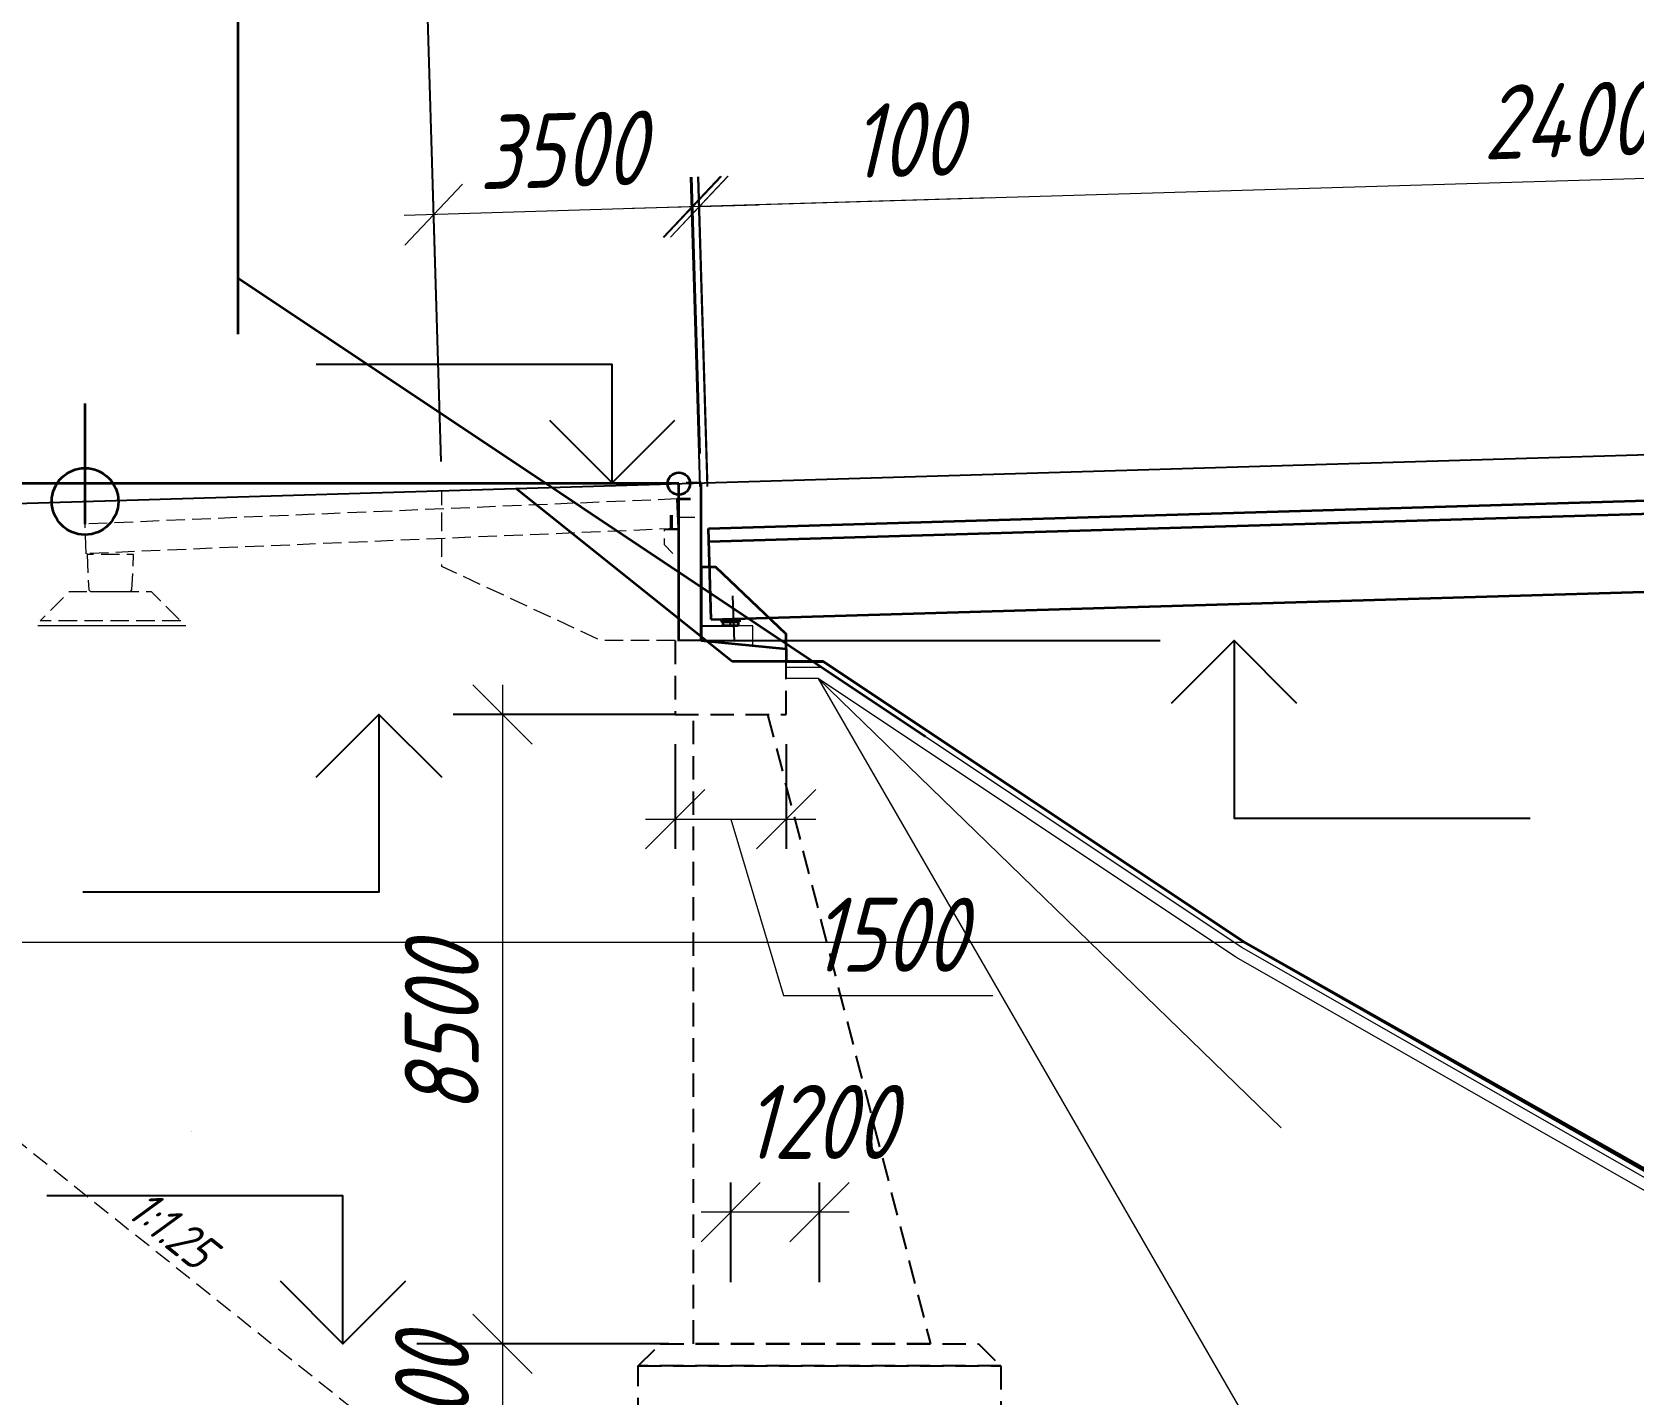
# Model space of a CAD drawing. Header units: millimetres. Extents: x 265754 to 14267433, y -6145605 to 2433772.
# Drawn here: x 6770319 to 6791955, y 5837 to 24245 of the extents above; entities that cross this region are included whole.
import ezdxf
from ezdxf import colors
from ezdxf.entities.mleader import LeaderData, LeaderLine
from ezdxf.enums import TextEntityAlignment as Align
from ezdxf.math import Vec2, Vec3

# ---------------------------------------------------------------- set-up
doc = ezdxf.new("R2018")
doc.units = ezdxf.units.MM
for name, pattern in [('DASHED', [7, 5, -2, 0]), ('HIDDEN', [9.525, 6.35, -3.175]), ('невидимая', [9.525, 6.35, -3.175])]:
    doc.linetypes.add(name, pattern=pattern)
for name, color, linetype, lineweight in [('(m)Невидимый контур', 4, 'HIDDEN', 18), ('04_Невидимые', 3, 'Continuous', 13), ('1-Бетон', 106, 'Continuous', 35), ('1-Примечания', 4, 'Continuous', 25), ('1-Размеры', 1, 'Continuous', 25), ('1-Текст_3', 250, 'Continuous', 25), ('ИС_TXT', 4, 'Continuous', 18), ('ИС_АРМ', 1, 'Continuous', 35), ('ИС_Выноски', 3, 'Continuous', 18), ('ИС_Основная', 7, 'Continuous', 35), ('ИС_Размер', 3, 'Continuous', 18), ('ИС_Тонкая', 3, 'Continuous', 18), ('Размеры', 3, 'Continuous', 15)]:
    doc.layers.add(name, color=color, linetype=linetype, lineweight=lineweight)
doc.layers.add('ИС_Невидимая', color=4, linetype='невидимая')
doc.layers.add('Красный профиль', color=1, linetype='Continuous')
doc.styles.add('0', font='isocpeur.ttf', dxfattribs={"width": 0.8, "oblique": 15})
doc.styles.add('ISOCPEUR', font='isocpeur.ttf', dxfattribs={"width": 0.8, "oblique": 15, "height": 2.5})
doc.styles.add('ISOCPEUR_', font='isocpeur.ttf', dxfattribs={"width": 0.8, "oblique": 15, "height": 250})
doc.styles.get("Standard").update_dxf_attribs({"font": 'arial.ttf'})
doc.dimstyles.new('М400нов', dxfattribs={"dimscale": 400, "dimtxt": 2.5, "dimasz": 2, "dimexe": 1, "dimexo": 1, "dimgap": 0.8, "dimtad": 1, "dimdec": 0, "dimzin": 0, "dimdsep": 46, "dimtxsty": '0', "dimblk": 'OBLIQUE', "dimcen": 0.09, "dimdle": 1, "dimclrd": 256, "dimclre": 256, "dimclrt": 256, "dimadec": 4, "dimazin": 0, "dimtfac": 1, "dimtdec": 0, "dimtmove": 1, "dimatfit": 2, "dimfxl": 1, "dimtolj": 1, "dimtzin": 0, "dimlwd": -1, "dimarcsym": 0})

# ---------------------------------------------------------------- blocks, each defined once
blk = doc.blocks.new('_None')
blk = doc.blocks.new('_OBLIQUE')
at = {"color": 0, "linetype": 'ByBlock', "lineweight": -2}
blk.add_line((0.5, 0.5), (-0.5, -0.5), dxfattribs=at)
blk = doc.blocks.new('*D925')
at = {"layer": 'Defpoints', "color": 0, "linetype": 'Continuous', "transparency": 16777216}
for p in [(6779005, 15029), (6776673, 6529), (6778791, 6529)]:
    blk.add_point(p, dxfattribs=at)
at = {"layer": 'ИС_Размер', "transparency": 16777216}
blk.add_line((6776673, 15429), (6776673, 6129), dxfattribs=at)
at = {"layer": 'ИС_Размер', "lineweight": -2, "transparency": 16777216}
for p, q in [((6778605, 15029), (6776273, 15029)), ((6778391, 6529), (6776273, 6529))]:
    blk.add_line(p, q, dxfattribs=at)
at = {"layer": 'ИС_Размер', "linetype": 'Continuous', "transparency": 16777216, "xscale": 800, "yscale": 800, "zscale": 800}
for p, rotation in [((6776673, 15029), 90), ((6776673, 6529), 270)]:
    blk.add_blockref('_OBLIQUE', p, dxfattribs=dict(at, rotation=rotation))
at = {"layer": 'ИС_Размер', "linetype": 'Continuous', "transparency": 16777216, "insert": (6775853, 10779), "char_height": 1000, "attachment_point": 5, "rotation": 90, "style": '0'}
blk.add_mtext('\\A1;8500', dxfattribs=at)
blk = doc.blocks.new('*D926')
at = {"layer": 'Defpoints', "color": 0, "linetype": 'Continuous', "transparency": 16777216}
for p in [(6929942, 30143), (6930166, 22692), (6775855, 18046)]:
    blk.add_point(p, dxfattribs=at)
at = {"layer": 'ИС_Размер', "lineweight": -2, "transparency": 16777216}
for p, q in [((6930154, 23092), (6929930, 30543)), ((6775843, 18446), (6775619, 25898))]:
    blk.add_line(p, q, dxfattribs=at)
at = {"layer": 'ИС_Размер', "transparency": 16777216}
blk.add_line((6775231, 25486), (6930342, 30155), dxfattribs=at)
at = {"layer": 'ИС_Размер', "linetype": 'Continuous', "transparency": 16777216, "xscale": 800, "yscale": 800, "zscale": 800}
for p, rotation in [((6929942, 30143), 1.724269677828712), ((6775631, 25498), 181.7242696778287)]:
    blk.add_blockref('_OBLIQUE', p, dxfattribs=dict(at, rotation=rotation))
at = {"layer": 'ИС_Размер', "linetype": 'Continuous', "transparency": 16777216, "insert": (6852762, 28640), "char_height": 1000, "attachment_point": 5, "rotation": 1.7243, "style": '0'}
blk.add_mtext('\\A1;154400', dxfattribs=at)
blk = doc.blocks.new('*U883')
blk.add_lwpolyline([(0, 0), (0, 200)])
at = {"layer": 'Defpoints'}
for points in [[(-9, 0), (-9, 200)], [(-8, 0), (-8, 200)], [(8, 0), (8, 200)], [(9, 0), (9, 200)]]:
    blk.add_lwpolyline(points, dxfattribs=at)
blk = doc.blocks.new('б24 1.23')
at = {"layer": '1-Бетон', "linetype": 'Continuous'}
for points in [[(0, 0), (6, 1230)], [(6, 1230), (24005, 1120)], [(5, 1050), (24005, 940)], [(0, 0), (24000, -110)]]:
    blk.add_lwpolyline(points, dxfattribs=at)
at = {"layer": 'Красный профиль', "linetype": 'Continuous'}
blk.add_lwpolyline([(301, 306), (299, -309)], dxfattribs=at)
blk = doc.blocks.new('*D908')
at = {"layer": 'Defpoints', "color": 0, "linetype": 'Continuous', "transparency": 16777216}
for p in [(6779332, 21888), (6803443, 18508), (6779454, 17796)]:
    blk.add_point(p, dxfattribs=at)
at = {"layer": 'ИС_Размер', "lineweight": -2, "transparency": 16777216}
for p, q in [((6803431, 18908), (6803310, 23000)), ((6779442, 18196), (6779321, 22288))]:
    blk.add_line(p, q, dxfattribs=at)
at = {"layer": 'ИС_Размер', "transparency": 16777216}
blk.add_line((6803722, 22612), (6778933, 21877), dxfattribs=at)
at = {"layer": 'ИС_Размер', "linetype": 'Continuous', "transparency": 16777216, "xscale": 800, "yscale": 800, "zscale": 800}
for p, rotation in [((6803322, 22600), 1.699057018737031), ((6779332, 21888), 181.6990570187371)]:
    blk.add_blockref('_OBLIQUE', p, dxfattribs=dict(at, rotation=rotation))
at = {"layer": 'ИС_Размер', "linetype": 'Continuous', "transparency": 16777216, "insert": (6791303, 23064), "char_height": 1000, "attachment_point": 5, "rotation": 1.6991, "style": '0'}
blk.add_mtext('\\A1;24000', dxfattribs=at)
blk = doc.blocks.new('*D909')
at = {"layer": 'Defpoints', "color": 0, "linetype": 'Continuous', "transparency": 16777216}
for p in [(6779230, 21885), (6779354, 17706), (6779454, 17709)]:
    blk.add_point(p, dxfattribs=at)
at = {"layer": 'ИС_Размер', "lineweight": -2, "transparency": 16777216}
for p, q in [((6779343, 18106), (6779219, 22285)), ((6779442, 18108), (6779318, 22288))]:
    blk.add_line(p, q, dxfattribs=at)
at = {"layer": 'ИС_Размер', "transparency": 16777216}
for p, q in [((6779230, 21885), (6778431, 21862)), ((6779330, 21888), (6779230, 21885)), ((6779330, 21888), (6779230, 21885)), ((6783276, 22005), (6779330, 21888)), ((6779330, 21888), (6780130, 21912))]:
    blk.add_line(p, q, dxfattribs=at)
at = {"layer": 'ИС_Размер', "linetype": 'Continuous', "transparency": 16777216, "xscale": 800, "yscale": 800, "zscale": 800}
for p, rotation in [((6779230, 21885), 1.699057018644369), ((6779330, 21888), 181.6990570186444)]:
    blk.add_blockref('_OBLIQUE', p, dxfattribs=dict(at, rotation=rotation))
at = {"layer": 'ИС_Размер', "linetype": 'Continuous', "transparency": 16777216, "insert": (6782118, 22791), "char_height": 1000, "attachment_point": 5, "rotation": 1.6991, "style": '0'}
blk.add_mtext('\\A1;100', dxfattribs=at)
blk = doc.blocks.new('*D910')
at = {"layer": 'Defpoints', "color": 0, "linetype": 'Continuous', "transparency": 16777216}
for p in [(6775743, 21779), (6775855, 18050), (6779354, 18155)]:
    blk.add_point(p, dxfattribs=at)
at = {"layer": 'ИС_Размер', "lineweight": -2, "transparency": 16777216}
for p, q in [((6775843, 18450), (6775731, 22179)), ((6779342, 18555), (6779230, 22284))]:
    blk.add_line(p, q, dxfattribs=at)
at = {"layer": 'ИС_Размер', "transparency": 16777216}
blk.add_line((6779642, 21896), (6775343, 21767), dxfattribs=at)
at = {"layer": 'ИС_Размер', "linetype": 'Continuous', "transparency": 16777216, "xscale": 800, "yscale": 800, "zscale": 800}
for p, rotation in [((6779242, 21884), 1.72096020204795), ((6775743, 21779), 181.720960202048)]:
    blk.add_blockref('_OBLIQUE', p, dxfattribs=dict(at, rotation=rotation))
at = {"layer": 'ИС_Размер', "linetype": 'Continuous', "transparency": 16777216, "insert": (6777468, 22651), "char_height": 1000, "attachment_point": 5, "rotation": 1.721, "style": '0'}
blk.add_mtext('\\A1;3500', dxfattribs=at)
blk = doc.blocks.new('*D940')
at = {"layer": 'Defpoints', "color": 0, "linetype": 'Continuous', "transparency": 16777216}
for p in [(6778817, 6529), (6776673, 4529), (6778504, 4529)]:
    blk.add_point(p, dxfattribs=at)
at = {"layer": 'ИС_Размер', "transparency": 16777216}
blk.add_line((6776673, 6929), (6776673, 4129), dxfattribs=at)
at = {"layer": 'ИС_Размер', "lineweight": -2, "transparency": 16777216}
for p, q in [((6778417, 6529), (6776273, 6529)), ((6778104, 4529), (6776273, 4529))]:
    blk.add_line(p, q, dxfattribs=at)
at = {"layer": 'ИС_Размер', "linetype": 'Continuous', "transparency": 16777216, "xscale": 800, "yscale": 800, "zscale": 800}
for p, rotation in [((6776673, 6529), 90), ((6776673, 4529), 270)]:
    blk.add_blockref('_OBLIQUE', p, dxfattribs=dict(at, rotation=rotation))
at = {"layer": 'ИС_Размер', "linetype": 'Continuous', "transparency": 16777216, "insert": (6775721, 5529), "char_height": 1000, "attachment_point": 5, "rotation": 90, "style": '0'}
blk.add_mtext('\\A1;2000', dxfattribs=at)
blk = doc.blocks.new('*D931')
at = {"layer": 'Defpoints', "color": 0, "linetype": 'Continuous', "transparency": 16777216}
for p in [(6779755, 8305), (6779755, 6959), (6780954, 6959)]:
    blk.add_point(p, dxfattribs=at)
at = {"layer": 'ИС_Размер', "lineweight": -2, "transparency": 16777216}
for p, q in [((6779755, 7359), (6779755, 8705)), ((6780954, 7359), (6780954, 8705))]:
    blk.add_line(p, q, dxfattribs=at)
at = {"layer": 'ИС_Размер', "transparency": 16777216}
blk.add_line((6781354, 8305), (6779355, 8305), dxfattribs=at)
at = {"layer": 'ИС_Размер', "linetype": 'Continuous', "transparency": 16777216, "xscale": 800, "yscale": 800, "zscale": 800, "rotation": 180}
blk.add_blockref('_OBLIQUE', (6779755, 8305), dxfattribs=at)
at = {"layer": 'ИС_Размер', "linetype": 'Continuous', "transparency": 16777216, "xscale": 800, "yscale": 800, "zscale": 800}
blk.add_blockref('_OBLIQUE', (6780954, 8305), dxfattribs=at)
at = {"layer": 'ИС_Размер', "linetype": 'Continuous', "transparency": 16777216, "insert": (6780954, 9525), "char_height": 1000, "attachment_point": 5, "style": '0'}
blk.add_mtext('\\A1;1200', dxfattribs=at)
blk = doc.blocks.new('*U854')
at = {"layer": '1-Примечания', "linetype": 'Continuous'}
blk.add_line((0, 0), (8.5, 0), dxfattribs=at)
for points in [[(11, 0), (11, 5), (21, 5)], [(13.121, 2.121), (11, 0), (8.879, 2.121)]]:
    blk.add_lwpolyline(points, dxfattribs=at)
at = {"layer": '1-Текст_3', "lineweight": 30, "oblique": 15, "width": 0.8, "flags": 104}
blk.add_attdef('ВЫСОТА', text='', height=3, dxfattribs=at).set_placement((16.127, 7.167), align=Align.MIDDLE_CENTER)
blk.add_attdef('ПРИМЕЧАНИЕ', text='', height=3, dxfattribs=at).set_placement((16, 4.25), align=Align.TOP_CENTER)
blk = doc.blocks.new('*U855')
at = {"layer": '1-Примечания', "linetype": 'Continuous'}
blk.add_line((0, 0), (7.5, 0), dxfattribs=at)
for points in [[(12.121, -2.121), (10, 0), (7.879, -2.121)], [(10, 0), (10, -6), (20, -6)]]:
    blk.add_lwpolyline(points, dxfattribs=at)
at = {"layer": '1-Текст_3', "lineweight": 30, "oblique": 15, "width": 0.8, "flags": 104}
blk.add_attdef('ВЫСОТА', text='', height=3, dxfattribs=at).set_placement((15.127, -3.833), align=Align.MIDDLE_CENTER)
blk.add_attdef('ПРИМЕЧАНИЕ', text='', height=3, dxfattribs=at).set_placement((15, -6.75), align=Align.TOP_CENTER)
blk = doc.blocks.new('*D927')
at = {"layer": 'Defpoints', "color": 0, "linetype": 'Continuous', "transparency": 16777216}
for p in [(6779005, 15029), (6780505, 15029), (6780505, 13613)]:
    blk.add_point(p, dxfattribs=at)
at = {"layer": 'ИС_Размер', "lineweight": -2, "transparency": 16777216}
for p, q in [((6779005, 14629), (6779005, 13213)), ((6780505, 14629), (6780505, 13213))]:
    blk.add_line(p, q, dxfattribs=at)
at = {"layer": 'ИС_Размер', "transparency": 16777216}
for p, q in [((6778605, 13613), (6780905, 13613)), ((6779755, 13613), (6780469, 11233)), ((6780469, 11233), (6783297, 11233))]:
    blk.add_line(p, q, dxfattribs=at)
at = {"layer": 'ИС_Размер', "linetype": 'Continuous', "transparency": 16777216, "xscale": 800, "yscale": 800, "zscale": 800, "rotation": 180}
blk.add_blockref('_OBLIQUE', (6779005, 13613), dxfattribs=at)
at = {"layer": 'ИС_Размер', "linetype": 'Continuous', "transparency": 16777216, "xscale": 800, "yscale": 800, "zscale": 800}
blk.add_blockref('_OBLIQUE', (6780505, 13613), dxfattribs=at)
at = {"layer": 'ИС_Размер', "linetype": 'Continuous', "transparency": 16777216, "insert": (6781883, 12053), "char_height": 1000, "attachment_point": 5, "style": '0'}
blk.add_mtext('\\A1;1500', dxfattribs=at)
blk = doc.blocks.new('*U856')
at = {"layer": '1-Примечания', "linetype": 'Continuous'}
blk.add_line((0, 0), (0.5, 0), dxfattribs=at)
for points in [[(3, 0), (3, 4), (13, 4)], [(5.121, 2.121), (3, 0), (0.879, 2.121)]]:
    blk.add_lwpolyline(points, dxfattribs=at)
at = {"layer": '1-Текст_3', "lineweight": 30, "oblique": 15, "width": 0.8, "flags": 104}
blk.add_attdef('ВЫСОТА', text='', height=3, dxfattribs=at).set_placement((8.127, 6.167), align=Align.MIDDLE_CENTER)
blk.add_attdef('ПРИМЕЧАНИЕ', text='', height=3, dxfattribs=at).set_placement((8, 3.25), align=Align.TOP_CENTER)
blk = doc.blocks.new('*U859')
at = {"layer": '1-Примечания', "linetype": 'Continuous'}
blk.add_line((0, 0), (-15.5, 0), dxfattribs=at)
for points in [[(-18, 0), (-18, -6), (-28, -6)], [(-20.121, -2.121), (-18, 0), (-15.879, -2.121)]]:
    blk.add_lwpolyline(points, dxfattribs=at)
at = {"layer": '1-Текст_3', "lineweight": 30, "oblique": 15, "width": 0.8, "flags": 104}
blk.add_attdef('ВЫСОТА', text='', height=3, dxfattribs=at).set_placement((-23.127, -3.833), align=Align.MIDDLE_CENTER)
blk.add_attdef('ПРИМЕЧАНИЕ', text='', height=3, dxfattribs=at).set_placement((-23, -6.75), align=Align.TOP_CENTER)
blk = doc.blocks.new('мост план кальмиус')
at = {"layer": 'ИС_Выноски'}
ml = blk.add_multileader_mtext('Standard', dxfattribs=at)
ml.set_content('Ось ростверка опоры ОК1 ПК69+83,01', color=256, style='ISOCPEUR')
ml.set_leader_properties(color=256, linetype='ByLayer')
ml.set_arrow_properties(name='NONE')
ml.build(insert=Vec2(0, 0))
ml.multileader.update_dxf_attribs({"text_left_attachment_type": 6, "text_right_attachment_type": 6, "dogleg_length": 0.36, "arrow_head_size": 600, "scale": 200})
ctx = ml.context
ctx.base_point, ctx.scale, ctx.char_height, ctx.arrow_head_size, ctx.landing_gap_size, ctx.plane_origin, ctx.plane_x_axis, ctx.plane_y_axis = Vec3(-71559.4, -29343.2), 200, 1200, 600, 125, Vec3(-64563.7, -7220.7), Vec3(0, 1), Vec3(-1, 0)
ctx.left_attachment, ctx.right_attachment, ctx.text_align_type = 6, 6, 1
notes = []
notes.append((ctx, [(1, (1, 1, 0), (-71559.4, -15938.6), (0, -1), 161, [(1, [(-71559.4, -14056.5)], 0, [])])]))
ctx.mtext.insert, ctx.mtext.text_direction, ctx.mtext.rotation, ctx.mtext.width, ctx.mtext.alignment, ctx.mtext.flow_direction = Vec3(-72999.4, -22721.4), Vec3(0, 1), 1.5707963, 14528.782, 2, 5
for ctx, leaders in notes:
    for number, flags, end, landing, length, lines in leaders:
        leader = LeaderData()
        leader.index, (leader.has_last_leader_line, leader.has_dogleg_vector, leader.attachment_direction) = number, flags
        leader.last_leader_point, leader.dogleg_vector, leader.dogleg_length = Vec3(end), Vec3(landing), length
        for number, points, colour, breaks in lines:
            line = LeaderLine()
            line.index, line.vertices, line.color, line.breaks = number, Vec3.list(points), colors.encode_raw_color(colour), breaks
            leader.lines.append(line)
        ctx.leaders.append(leader)

msp = doc.modelspace()

# ---------------------------------------------------------------- linework, layer by layer
at = {"layer": '(m)Невидимый контур', "color": 3, "ltscale": 37}
msp.add_line((6776303.6325, 4328.5702), (6759840.1163, 17487.3112), dxfattribs=at)
at = {"linetype": 'Continuous', "flags": 128}
msp.add_lwpolyline([(6779354.4744, 16225.7763), (6779754.4744, 16225.7763), (6779754.4744, 16297.7763)], dxfattribs=at)
at = {"layer": '04_Невидимые', "color": 4, "linetype": 'DASHED', "ltscale": 50, "flags": 128}
for points in [[(6779354.4732, 16025.4435), (6778004.6883, 16025.4469), (6775855.6622, 17025.7044), (6775855.0316, 18050.462)], [(6779027.4541, 17939.4468), (6771044.4731, 17600.1701)], [(6771051.6884, 17199.3052), (6771034.6693, 17599.7534)], [(6779044.4388, 17539.8075), (6771061.4578, 17200.5308)], [(6771061.4578, 17200.5308), (6771061.4578, 17190.5308)]]:
    msp.add_lwpolyline(points, dxfattribs=at)
at = {"layer": '04_Невидимые', "color": 4, "linetype": 'DASHED', "ltscale": 500, "flags": 128}
msp.add_lwpolyline([(6779044.4731, 17538.9985), (6779027.4541, 17939.4468)], dxfattribs=at)
msp.add_lwpolyline([(6779044.4731, 17538.9985), (6779027.4541, 17939.4468)], dxfattribs=at)
at = {"layer": '04_Невидимые', "color": 4, "linetype": 'DASHED', "ltscale": 50, "flags": 128}
for points in [[(6779354.4686, 16025.4398), (6779354.4656, 17690.2201), (6779055.0188, 17690.2201), (6779055.0188, 17521.734), (6778854.4731, 17521.734), (6778854.4731, 17321.734), (6779054.4731, 17121.734), (6779054.4695, 16025.4479)], [(6771061.4578, 17190.5308), (6771085.4591, 16710.5059), (6771106.4578, 16690.5308), (6771646.4578, 16690.5308), (6771667.4566, 16710.5059), (6771691.4578, 17190.5308)], [(6772326.4578, 16290.5308), (6770426.4578, 16290.5308), (6770826.4578, 16690.5308), (6771926.4578, 16690.5308)]]:
    msp.add_lwpolyline(points, close=True, dxfattribs=at)
at = {"layer": '04_Невидимые', "color": 4, "linetype": 'DASHED', "ltscale": 500, "flags": 128}
msp.add_lwpolyline([(6779354.4687, 16025.4664), (6780054.4582, 15956.6586), (6780054.4582, 16225.7763), (6779354.4731, 16225.7763)], close=True, dxfattribs=at)
at = {"layer": '1-Бетон'}
for p, q in [((6773097.7433, 27553.3961), (6773097.7433, 20162.5146)), ((6782386.2047, 14727.2629), (6773097.7433, 20919.5705)), ((6771034.6693, 17599.7534), (6771034.6693, 19228.0641)), ((6779054.4695, 18146.4451), (6766469.9306, 18146.4451)), ((6779054.4695, 16025.4442), (6779054.4695, 18146.4451)), ((6779027.4541, 17939.4468), (6779213.0738, 17939.4468))]:
    msp.add_line(p, q, dxfattribs=at)
for points in [[(6779874.4722, 16277.7763), (6779634.4722, 16277.7763), (6779634.4722, 16297.7763), (6779874.4722, 16297.7763)], [(6779854.6005, 16225.7763), (6779654.6005, 16225.7763), (6779654.6005, 16277.7763), (6779854.6005, 16277.7763)]]:
    msp.add_lwpolyline(points, close=True, dxfattribs=at)
at = {"layer": '1-Бетон', "color": 1}
msp.add_lwpolyline([(6780504.6883, 15744.6107), (6781004.4051, 15744.6107), (6786699.9939, 11947.5515), (6800223.8646, 4296.5165)], dxfattribs=at)
at = {"layer": '1-Бетон'}
for centre, radius in [((6771034.6693, 17905.8511), 450), ((6779054.4695, 18146.4451), 150)]:
    msp.add_circle(centre, radius, dxfattribs=at)
at = {"layer": 'ИС_TXT', "color": 5, "ltscale": 0.05}
msp.add_line((6772395.8057, 16227.0602, 999), (6770395.8057, 16227.0602, 999), dxfattribs=at)
at = {"layer": 'ИС_Невидимая', "ltscale": 50}
for points in [[(6780504.6883, 15912.4017), (6779354.4687, 16025.4664), (6779004.6883, 16025.4452), (6779004.6883, 15028.5652), (6780504.6883, 15028.5652)], [(6783404.0302, 6228.5702), (6778503.9882, 6228.5702), (6778803.6325, 6528.5664), (6783104.0302, 6528.5702)], [(6783403.6746, 4528.5702), (6778503.6325, 4528.5702), (6778503.9882, 6228.5702), (6783404.0302, 6228.5702)]]:
    msp.add_lwpolyline(points, close=True, dxfattribs=at)
msp.add_lwpolyline([(6780254.2152, 15028.5652), (6782453.885, 6528.569), (6779253.885, 6528.5707), (6779254.4051, 15028.5652)], dxfattribs=at)
at = {"layer": 'ИС_Основная'}
for p, q in [((6779774.2356, 15744.6107), (6776854.4435, 18080.4443)), ((6780504.6883, 15912.4017), (6780504.4051, 15744.6107))]:
    msp.add_line(p, q, dxfattribs=at)
for points in [[(6779354.4686, 16025.4664), (6779354.4722, 18155.4452)], [(6786699.9939, 11947.5515), (6781004.4051, 15744.6107), (6779774.2356, 15744.6107)], [(6800023.2509, 4334.2618), (6786699.9939, 11947.5515)]]:
    msp.add_lwpolyline(points, dxfattribs=at)
msp.add_lwpolyline([(6779354.4687, 16025.4664), (6780504.6883, 15912.4017), (6780504.6883, 16112.4017), (6779554.4709, 17017.4414), (6779354.4775, 17017.4414)], close=True, dxfattribs=at)
at = {"layer": 'ИС_Тонкая'}
for q in [(6787189.5256, 9444.5112), (6787408.6098, 4309.9002)]:
    msp.add_line((6780934.7667, 15514.6107), q, dxfattribs=at)
for points in [[(6786657.9104, 11879.4591), (6780980.183, 15664.6107), (6780504.4051, 15664.6107)], [(6786579.004, 11751.7858), (6780934.7667, 15514.6107), (6780504.4051, 15514.6107)], [(6786699.9939, 11947.5515), (6753126.2549, 11947.5515)], [(6799684.5791, 4262.8857), (6786579.004, 11751.7858)], [(6799982.686, 4265.3016), (6786657.9104, 11879.4591)]]:
    msp.add_lwpolyline(points, dxfattribs=at)
at = {"layer": 'Красный профиль', "linetype": 'Continuous', "flags": 128}
msp.add_lwpolyline([(6761841.5182, 17630.0566), (6917436.7226, 22297.9127)], dxfattribs=at)

# ---------------------------------------------------------------- block references
at = {"layer": '1-Бетон'}
msp.add_blockref('мост план кальмиус', (6853073.53, -668947.9294), dxfattribs=at)
at = {"layer": '1-Бетон', "rotation": 1.961774794791721}
msp.add_blockref('б24 1.23', (6779490.9404, 16312.5451), dxfattribs=at)
at = {"layer": '1-Размеры', "transparency": 33554687}
ref = msp.add_blockref('*U856', (6779354.4722, 18155.4452), dxfattribs=dict(at, xscale=-399.9999999999999, yscale=399.9999999999999, zscale=399.9999999999999, rotation=359.999718071565))
lines = msp.add_mtext('\\W0.8000;18.16', dxfattribs={"layer": '1-Текст_3', "insert": (6776103.8257, 20622.3934), "char_height": 2.5, "attachment_point": 1, "rotation": 359.99971807, "bg_fill": 3, "box_fill_scale": 1, "bg_fill_color": 256, "bg_fill_transparency": 0})
ref.add_attrib('ВЫСОТА', '', (6776103.8257, 20622.3934)).embed_mtext(lines)
lines = msp.add_mtext('\\W0.8000;', dxfattribs={"layer": '1-Текст_3', "insert": (6776154.4786, 19455.4609), "char_height": 2.5, "attachment_point": 1, "rotation": 359.99971807, "bg_fill": 3, "box_fill_scale": 1, "bg_fill_color": 256, "bg_fill_transparency": 0})
ref.add_attrib('ПРИМЕЧАНИЕ', '', (6776154.4786, 19455.4609)).embed_mtext(lines)
ref = msp.add_blockref('*U859', (6779354.6841, 16025.4452), dxfattribs=dict(at, xscale=-399.9999999999998, yscale=399.9999999999998, zscale=399.9999999999998, rotation=359.999718071565))
lines = msp.add_mtext('\\W0.8000;16.03', dxfattribs={"layer": '1-Текст_3', "insert": (6788605.3353, 14492.3319), "char_height": 2.5, "attachment_point": 1, "rotation": 359.99971807, "bg_fill": 3, "box_fill_scale": 1, "bg_fill_color": 256, "bg_fill_transparency": 0})
ref.add_attrib('ВЫСОТА', '', (6788605.3353, 14492.3319)).embed_mtext(lines)
lines = msp.add_mtext('\\W0.8000;', dxfattribs={"layer": '1-Текст_3', "insert": (6788554.6708, 13325.3999), "char_height": 2.5, "attachment_point": 1, "rotation": 359.99971807, "bg_fill": 3, "box_fill_scale": 1, "bg_fill_color": 256, "bg_fill_transparency": 0})
ref.add_attrib('ПРИМЕЧАНИЕ', '', (6788554.6708, 13325.3999)).embed_mtext(lines)
ref = msp.add_blockref('*U855', (6779005.0188, 15028.5652), dxfattribs=dict(at, xscale=-399.9999999999998, yscale=399.9999999999998, zscale=399.9999999999998, rotation=359.999718071565))
lines = msp.add_mtext('\\W0.8000;15.03', dxfattribs={"layer": '1-Текст_3', "insert": (6772954.3525, 13495.5272), "char_height": 2.5, "attachment_point": 1, "rotation": 359.99971807, "bg_fill": 3, "box_fill_scale": 1, "bg_fill_color": 256, "bg_fill_transparency": 0})
ref.add_attrib('ВЫСОТА', '', (6772954.3525, 13495.5272)).embed_mtext(lines)
lines = msp.add_mtext('\\W0.8000;', dxfattribs={"layer": '1-Текст_3', "insert": (6773005.0055, 12328.5947), "char_height": 2.5, "attachment_point": 1, "rotation": 359.99971807, "bg_fill": 3, "box_fill_scale": 1, "bg_fill_color": 256, "bg_fill_transparency": 0})
ref.add_attrib('ПРИМЕЧАНИЕ', '', (6773005.0055, 12328.5947)).embed_mtext(lines)
ref = msp.add_blockref('*U854', (6778917.83, 6528.5664), dxfattribs=dict(at, xscale=-399.9999999999998, yscale=399.9999999999998, zscale=399.9999999999998, rotation=359.999718071565))
lines = msp.add_mtext('\\W0.8000;6.53', dxfattribs={"layer": '1-Текст_3', "insert": (6772467.1854, 9395.5304), "char_height": 2.5, "attachment_point": 1, "rotation": 359.99971807, "bg_fill": 3, "box_fill_scale": 1, "bg_fill_color": 256, "bg_fill_transparency": 0})
ref.add_attrib('ВЫСОТА', '', (6772467.1854, 9395.5304)).embed_mtext(lines)
lines = msp.add_mtext('\\W0.8000;', dxfattribs={"layer": '1-Текст_3', "insert": (6772517.8384, 8228.5979), "char_height": 2.5, "attachment_point": 1, "rotation": 359.99971807, "bg_fill": 3, "box_fill_scale": 1, "bg_fill_color": 256, "bg_fill_transparency": 0})
ref.add_attrib('ПРИМЕЧАНИЕ', '', (6772517.8384, 8228.5979)).embed_mtext(lines)
at = {"layer": 'ИС_АРМ', "xscale": -1}
msp.add_blockref('*U883', (6778955.8953, 17521.734), dxfattribs=at)

# ---------------------------------------------------------------- texts
at = {"layer": 'Размеры', "color": 3, "insert": (6772836.0951, 7891.0797), "char_height": 500, "attachment_point": 3, "rotation": 321.10563334, "style": 'ISOCPEUR_'}
msp.add_mtext('1:1.25', dxfattribs=at)

# ---------------------------------------------------------------- dimensions: what is measured, and where the dimension line sits
at = {"layer": 'ИС_Размер', "linetype": 'Continuous'}
for p1, p2, distance, override, picture, middle in [((6775855.0211, 18046.4611), (6930166.0948, 22691.7292), 7454.9574, {"dimrnd": 200}, '*D926', (6852761.5675, 28640.3057)), ((6779354.4722, 18155.4452), (6775855.0188, 18050.3025), -3730.5331, {"dimrnd": 10}, '*D910', (6777468.0843, 22651.3544))]:
    dim = msp.add_aligned_dim(p1=p1, p2=p2, distance=distance, dimstyle='М400нов', override=override, dxfattribs=at)
    dim.commit()
    dim.dimension.update_dxf_attribs({"geometry": picture, "text_midpoint": middle})
dim = msp.add_aligned_dim(p1=(6803443.2975, 18507.7842), p2=(6779453.8491, 17796.1892), distance=-4094.0114, dimstyle='М400нов', dxfattribs=at)
dim.commit()
dim.dimension.update_dxf_attribs({"geometry": '*D908', "text_midpoint": (6791302.8739, 23063.8377)})
dim = msp.add_linear_dim(base=(6779230.4914, 21885.3759), p1=(6779453.8491, 17708.6547), p2=(6779354.4722, 17705.7069), angle=181.69905702, dimstyle='М400нов', override={"dimrnd": 10}, dxfattribs=at)
dim.commit()
dim.dimension.update_dxf_attribs({"geometry": '*D909', "text_midpoint": (6782142.6057, 21971.7575), "dimtype": 161})
dim = msp.add_linear_dim(base=(6776672.8838, 6528.5671), p1=(6779005.0188, 15028.5652), p2=(6778791.4482, 6528.5671), angle=90, dimstyle='М400нов', dxfattribs=at)
dim.commit()
dim.dimension.update_dxf_attribs({"geometry": '*D925', "text_midpoint": (6775852.8838, 10778.5661)})
dim = msp.add_linear_dim(base=(6780504.6883, 13613.3072), p1=(6779005.0188, 15028.5652), p2=(6780504.6883, 15028.5652), dimstyle='М400нов', dxfattribs=at)
dim.commit()
dim.dimension.update_dxf_attribs({"geometry": '*D927', "text_midpoint": (6780788.8535, 12053.3072)})
dim = msp.add_linear_dim(base=(6779754.6883, 8305.1541), p1=(6780954.1409, 6958.6852), p2=(6779754.6883, 6958.6852), dimstyle='М400нов', override={"dimrnd": 10}, dxfattribs=at)
dim.commit()
dim.dimension.update_dxf_attribs({"geometry": '*D931', "text_midpoint": (6780954.1409, 8705.1541), "dimtype": 160})
dim = msp.add_linear_dim(base=(6776672.8838, 4528.5702), p1=(6778817.2784, 6528.5664), p2=(6778503.6325, 4528.5702), angle=90, dimstyle='М400нов', dxfattribs=at)
dim.commit()
dim.dimension.update_dxf_attribs({"geometry": '*D940', "text_midpoint": (6776541.3518, 5528.5683), "dimtype": 160})

# ---------------------------------------------------------------- leaders
at = {"layer": 'ИС_Выноски'}
ml = msp.add_multileader_mtext('Standard', dxfattribs=at)
ml.set_content('Ось ростверка опоры ОК1 ПК69+83,01', color=256, style='ISOCPEUR')
ml.set_leader_properties(color=256, linetype='ByLayer')
ml.set_arrow_properties(name='NONE')
ml.build(insert=Vec2(0, 0))
ml.multileader.update_dxf_attribs({"text_left_attachment_type": 6, "text_right_attachment_type": 6, "dogleg_length": 0.36, "arrow_head_size": 600, "scale": 200})
ctx = ml.context
ctx.base_point, ctx.scale, ctx.char_height, ctx.arrow_head_size, ctx.landing_gap_size, ctx.plane_origin, ctx.plane_x_axis, ctx.plane_y_axis = Vec3(6781514.1051, -499648.0884), 200, 1200, 600, 125, Vec3(6788509.7816, -477525.5628), Vec3(0, 1), Vec3(-1, 0)
ctx.left_attachment, ctx.right_attachment, ctx.text_align_type = 6, 6, 1
notes = []
notes.append((ctx, [(1, (1, 1, 0), (6781514.1051, -486243.5076), (0, -1), 161.0417, [(1, [(6781514.1051, -484361.4012)], 0, [])])]))
ctx.mtext.insert, ctx.mtext.text_direction, ctx.mtext.rotation, ctx.mtext.width, ctx.mtext.alignment, ctx.mtext.flow_direction = Vec3(6780074.1051, -493026.3189), Vec3(0, 1), 1.5707963268, 14528.78159, 2, 5
ml = msp.add_multileader_mtext('Standard', dxfattribs=at)
ml.set_content('Ось ростверка опоры ОК1 ПК69+83,01', color=256, style='ISOCPEUR')
ml.set_leader_properties(color=256, linetype='ByLayer')
ml.set_arrow_properties(name='NONE')
ml.build(insert=Vec2(0, 0))
ml.multileader.update_dxf_attribs({"text_left_attachment_type": 6, "text_right_attachment_type": 6, "dogleg_length": 0.36, "arrow_head_size": 600, "scale": 200})
ctx = ml.context
ctx.base_point, ctx.scale, ctx.char_height, ctx.arrow_head_size, ctx.landing_gap_size, ctx.plane_origin, ctx.plane_x_axis, ctx.plane_y_axis = Vec3(6781514.1051, -625472.6181), 200, 1200, 600, 125, Vec3(6788509.7816, -603350.0925), Vec3(0, 1), Vec3(-1, 0)
ctx.left_attachment, ctx.right_attachment, ctx.text_align_type = 6, 6, 1
notes.append((ctx, [(1, (1, 1, 0), (6781514.1051, -612068.0373), (0, -1), 161.0417, [(1, [(6781514.1051, -610185.9308)], 0, [])])]))
ctx.mtext.insert, ctx.mtext.text_direction, ctx.mtext.rotation, ctx.mtext.width, ctx.mtext.alignment, ctx.mtext.flow_direction = Vec3(6780074.1051, -618850.8485), Vec3(0, 1), 1.5707963268, 14528.78159, 2, 5
for ctx, leaders in notes:
    for number, flags, end, landing, length, lines in leaders:
        leader = LeaderData()
        leader.index, (leader.has_last_leader_line, leader.has_dogleg_vector, leader.attachment_direction) = number, flags
        leader.last_leader_point, leader.dogleg_vector, leader.dogleg_length = Vec3(end), Vec3(landing), length
        for number, points, colour, breaks in lines:
            line = LeaderLine()
            line.index, line.vertices, line.color, line.breaks = number, Vec3.list(points), colors.encode_raw_color(colour), breaks
            leader.lines.append(line)
        ctx.leaders.append(leader)

doc.saveas('drawing.dxf')
